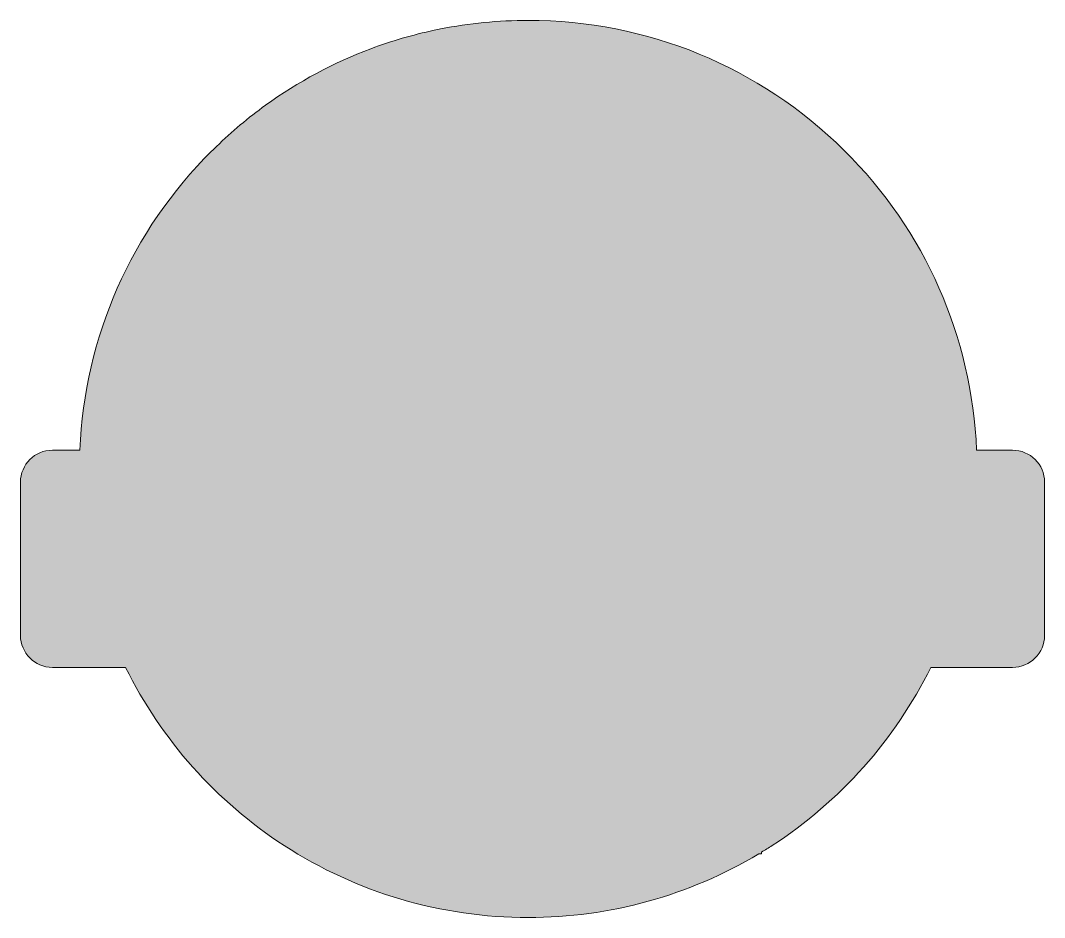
# Model space of a CAD drawing. Extents: x 30 to 1971, y -1850 to -149.
import ezdxf

# ---------------------------------------------------------------- set-up
doc = ezdxf.new("R2010")
doc.units = 0
doc.header["$MEASUREMENT"] = 0
doc.layers.add('Layer 1', color=7, linetype='Continuous')

msp = doc.modelspace()

# ---------------------------------------------------------------- hatches: boundary and pattern name
at = {"layer": 'Layer 1', "true_color": 0x00cf12}
h = msp.add_hatch(color=92, dxfattribs=at)
h.dxf.hatch_style = 2
edge = h.paths.add_edge_path()
edge.add_spline(control_points=[(1910.1, -964), (1910.1, -964), (1841.9, -964), (1841.9, -964), (1833, -748.9), (1744.6, -547.9), (1590.9, -395.6), (1430.5, -236.8), (1218, -149.3), (992.2, -149.3), (936, -149.3), (880.4, -154.7), (826.3, -165.4), (822.3, -166.3), (818.3, -167.1), (814.3, -167.8), (773.3, -176.6), (733.2, -188.3), (694.2, -202.8), (623.4, -229.4), (556.3, -265.3), (494.5, -310.2), (461.9, -333.6), (430.8, -359.8), (401.5, -388.2), (398.9, -390.7), (396.2, -393.1), (393.8, -395.6), (393.8, -395.6), (392.7, -396.7), (392.7, -396.7), (239.6, -548.9), (151.5, -749.3), (142.7, -964), (142.7, -964), (90.6, -964), (90.6, -964), (57.3, -964), (30.2, -991.1), (30.2, -1024.6), (30.2, -1024.6), (30.2, -1315.3), (30.2, -1315.3), (30.2, -1348.6), (57.3, -1375.7), (90.6, -1375.7), (90.6, -1375.7), (229.4, -1375.7), (229.4, -1375.7), (297.2, -1513.3), (400.9, -1629.7), (529.9, -1713.6), (667.6, -1802.8), (827.5, -1850), (992.2, -1850), (1147.1, -1850), (1297.6, -1808.4), (1429.2, -1729.3), (1429.2, -1729.3), (1434.5, -1729.3), (1434.5, -1729.3), (1434.5, -1729.3), (1434.5, -1726.1), (1434.5, -1726.1), (1441.1, -1721.9), (1447.9, -1717.9), (1454.5, -1713.6), (1583.6, -1629.7), (1687.2, -1513.3), (1755.1, -1375.7), (1755.1, -1375.7), (1910.1, -1375.7), (1910.1, -1375.7), (1943.5, -1375.7), (1970.7, -1348.6), (1970.7, -1315.3), (1970.7, -1315.3), (1970.7, -1024.6), (1970.7, -1024.6), (1970.7, -991.1), (1943.5, -964), (1910.1, -964)], knot_values=[0, 0, 0, 0, 1, 1, 1, 2, 2, 2, 3, 3, 3, 4, 4, 4, 5, 5, 5, 6, 6, 6, 7, 7, 7, 8, 8, 8, 9, 9, 9, 10, 10, 10, 11, 11, 11, 12, 12, 12, 13, 13, 13, 14, 14, 14, 15, 15, 15, 16, 16, 16, 17, 17, 17, 18, 18, 18, 19, 19, 19, 20, 20, 20, 21, 21, 21, 22, 22, 22, 23, 23, 23, 24, 24, 24, 25, 25, 25, 26, 26, 26, 27, 27, 27, 27], degree=3, periodic=1)

# ---------------------------------------------------------------- linework, layer by layer
at = {"layer": 'Layer 1', "lineweight": 0}
msp.add_open_spline([(1910.1, -964), (1910.1, -964), (1841.9, -964), (1841.9, -964), (1833, -748.9), (1744.6, -547.9), (1590.9, -395.6), (1430.5, -236.8), (1218, -149.3), (992.2, -149.3), (936, -149.3), (880.4, -154.7), (826.3, -165.4), (822.3, -166.3), (818.3, -167.1), (814.3, -167.8), (773.3, -176.6), (733.2, -188.3), (694.2, -202.8), (623.4, -229.4), (556.3, -265.3), (494.5, -310.2), (461.9, -333.6), (430.8, -359.8), (401.5, -388.2), (398.9, -390.7), (396.2, -393.1), (393.8, -395.6), (393.8, -395.6), (392.7, -396.7), (392.7, -396.7), (239.6, -548.9), (151.5, -749.3), (142.7, -964), (142.7, -964), (90.6, -964), (90.6, -964), (57.3, -964), (30.2, -991.1), (30.2, -1024.6), (30.2, -1024.6), (30.2, -1315.3), (30.2, -1315.3), (30.2, -1348.6), (57.3, -1375.7), (90.6, -1375.7), (90.6, -1375.7), (229.4, -1375.7), (229.4, -1375.7), (297.2, -1513.3), (400.9, -1629.7), (529.9, -1713.6), (667.6, -1802.8), (827.5, -1850), (992.2, -1850), (1147.1, -1850), (1297.6, -1808.4), (1429.2, -1729.3), (1429.2, -1729.3), (1434.5, -1729.3), (1434.5, -1729.3), (1434.5, -1729.3), (1434.5, -1726.1), (1434.5, -1726.1), (1441.1, -1721.9), (1447.9, -1717.9), (1454.5, -1713.6), (1583.6, -1629.7), (1687.2, -1513.3), (1755.1, -1375.7), (1755.1, -1375.7), (1910.1, -1375.7), (1910.1, -1375.7), (1943.5, -1375.7), (1970.7, -1348.6), (1970.7, -1315.3), (1970.7, -1315.3), (1970.7, -1024.6), (1970.7, -1024.6), (1970.7, -991.1), (1943.5, -964), (1910.1, -964)], degree=3, knots=[0, 0, 0, 0, 1, 1, 1, 2, 2, 2, 3, 3, 3, 4, 4, 4, 5, 5, 5, 6, 6, 6, 7, 7, 7, 8, 8, 8, 9, 9, 9, 10, 10, 10, 11, 11, 11, 12, 12, 12, 13, 13, 13, 14, 14, 14, 15, 15, 15, 16, 16, 16, 17, 17, 17, 18, 18, 18, 19, 19, 19, 20, 20, 20, 21, 21, 21, 22, 22, 22, 23, 23, 23, 24, 24, 24, 25, 25, 25, 26, 26, 26, 27, 27, 27, 27], dxfattribs=at)

doc.saveas('drawing.dxf')
